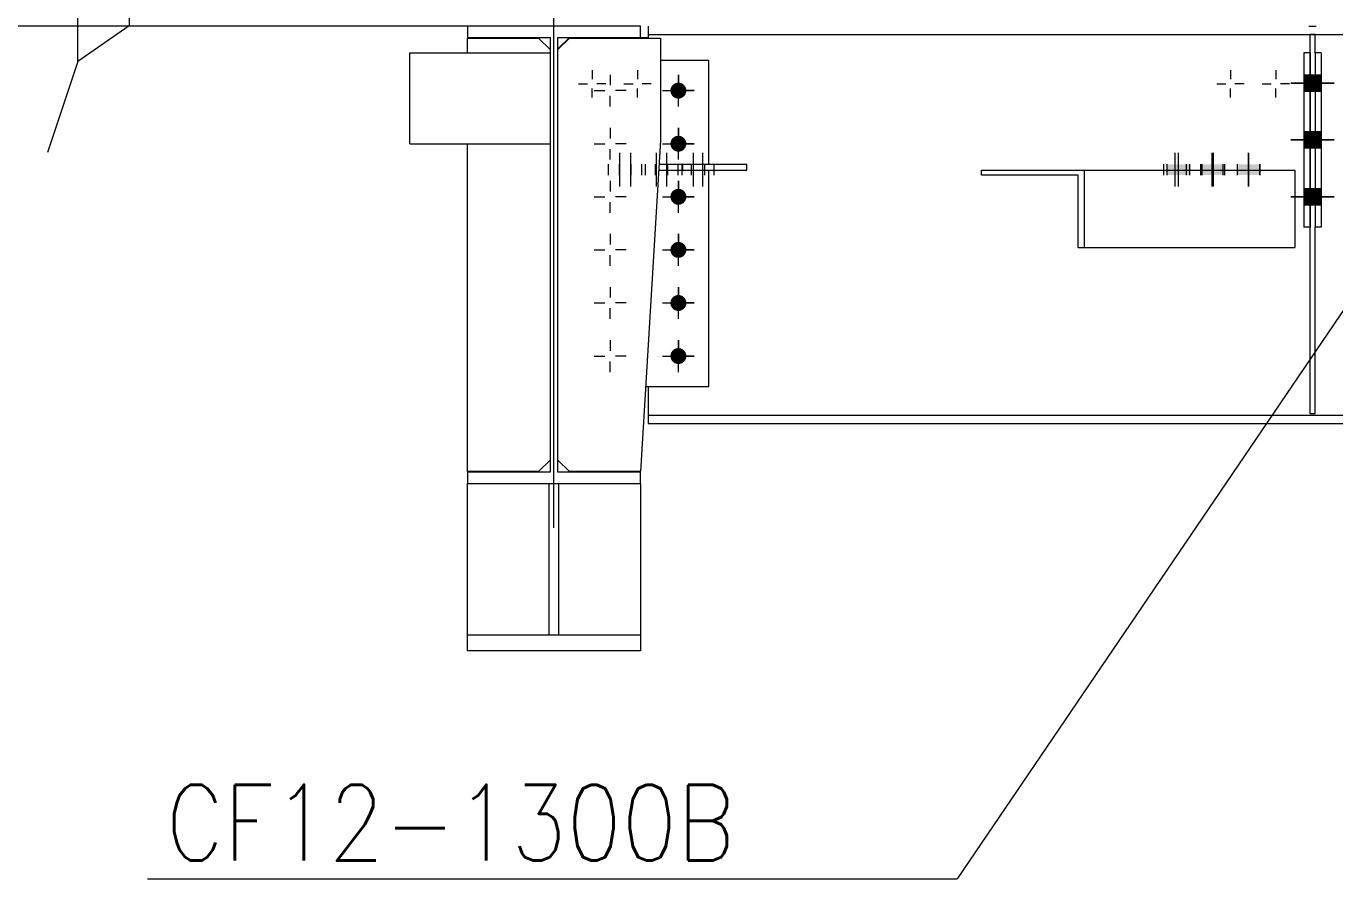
# Model space of a CAD drawing. Header units: millimetres. Extents: x 2 to 845, y 5 to 599.
# Drawn here: x 74.96 to 118.09, y 447.96 to 476.06 of the extents above; entities that cross this region are included whole.
import ezdxf

# ---------------------------------------------------------------- set-up
doc = ezdxf.new("R2010")
doc.units = ezdxf.units.MM
doc.linetypes.add('XKITLINE00', pattern=[0])
doc.linetypes.add('XKITLINE02', pattern=[4, 2, -2])
for name, color, linetype, lineweight in [('Cota', 4, 'Continuous', 0), ('Grelha', 4, 'Continuous', 0), ('Marca da peça', 2, 'Continuous', 0), ('Objeto gráfico', 3, 'Continuous', 0), ('Parafuso', 3, 'Continuous', 0), ('Peça', 2, 'Continuous', 0)]:
    doc.layers.add(name, color=color, linetype=linetype, lineweight=lineweight)
doc.styles.add('ROMANS', font='ROMANS__.TTF')

# ---------------------------------------------------------------- blocks, each defined once
blk = doc.blocks.new('*A620')
at = {"layer": 'Grelha', "color": 7, "linetype": 'XKITLINE00', "lineweight": 0}
blk.add_line((92.356, 459.531), (92.356, 574.891), dxfattribs=at)
blk = doc.blocks.new('*A711')
at = {"layer": 'Peça', "color": 1, "linetype": 'XKITLINE00', "lineweight": 0}
for p, q in [((89.506, 476.064), (89.506, 475.692)), ((95.206, 476.064), (89.506, 476.064)), ((95.206, 475.692), (95.206, 476.064)), ((89.506, 475.692), (92.225, 475.692)), ((92.225, 475.692), (92.225, 461.362)), ((92.487, 461.362), (92.487, 475.692)), ((92.487, 475.692), (95.206, 475.692)), ((92.225, 461.362), (89.506, 461.362)), ((89.506, 461.362), (89.506, 460.989)), ((95.206, 461.362), (92.487, 461.362)), ((95.206, 460.989), (95.206, 461.362)), ((89.506, 460.989), (95.206, 460.989))]:
    blk.add_line(p, q, dxfattribs=at)
blk = doc.blocks.new('*A715')
at = {"layer": 'Peça', "color": 1, "linetype": 'XKITLINE00', "lineweight": 0}
for p, q in [((89.506, 475.189), (89.506, 475.667)), ((89.506, 475.667), (91.85, 475.667)), ((91.85, 475.667), (92.225, 475.292)), ((89.506, 461.387), (89.506, 472.189)), ((92.225, 461.762), (91.85, 461.387)), ((91.85, 461.387), (89.506, 461.387))]:
    blk.add_line(p, q, dxfattribs=at)
blk = doc.blocks.new('*A716')
at = {"layer": 'Peça', "color": 1, "linetype": 'XKITLINE00', "lineweight": 0}
for p, q in [((92.487, 475.292), (92.862, 475.667)), ((92.862, 475.667), (95.862, 475.667)), ((95.862, 475.667), (95.862, 472.292)), ((95.862, 472.292), (95.206, 461.387)), ((92.862, 461.387), (92.487, 461.762)), ((95.206, 461.387), (92.862, 461.387))]:
    blk.add_line(p, q, dxfattribs=at)
blk = doc.blocks.new('*A717')
at = {"layer": 'Peça', "color": 1, "linetype": 'XKITLINE00', "lineweight": 0}
for p, q in [((92.2, 455.999), (92.2, 460.989)), ((92.2, 460.989), (92.512, 460.989)), ((92.512, 455.999), (92.512, 460.989)), ((92.2, 455.999), (92.512, 455.999))]:
    blk.add_line(p, q, dxfattribs=at)
blk = doc.blocks.new('*A718')
at = {"layer": 'Peça', "color": 1, "linetype": 'XKITLINE00', "lineweight": 0}
for p, q in [((89.506, 455.474), (89.506, 460.989)), ((95.206, 460.989), (95.206, 455.474)), ((89.506, 455.999), (95.206, 455.999)), ((95.206, 455.474), (89.506, 455.474))]:
    blk.add_line(p, q, dxfattribs=at)
blk = doc.blocks.new('*A719')
at = {"layer": 'Parafuso', "color": 7, "linetype": 'XKITLINE02', "lineweight": 0}
for p, q in [((94.875, 471.891), (94.875, 470.78)), ((96.064, 471.891), (96.064, 470.78)), ((97.253, 471.891), (97.253, 470.78)), ((94.504, 471.514), (94.504, 471.314)), ((95.246, 471.514), (95.246, 471.314)), ((95.693, 471.514), (95.693, 471.314)), ((96.435, 471.514), (96.435, 471.314)), ((96.882, 471.514), (96.882, 471.314)), ((97.624, 471.514), (97.624, 471.314)), ((94.504, 471.314), (94.504, 471.156)), ((95.246, 471.314), (95.246, 471.156)), ((95.693, 471.314), (95.693, 471.156)), ((96.435, 471.314), (96.435, 471.156)), ((96.882, 471.314), (96.882, 471.156)), ((97.624, 471.314), (97.624, 471.156))]:
    blk.add_line(p, q, dxfattribs=at)
blk = doc.blocks.new('*A720')
at = {"layer": 'Peça', "color": 1, "linetype": 'XKITLINE00', "lineweight": 0}
for p, q in [((95.816, 471.514), (98.714, 471.514)), ((96.602, 471.314), (96.602, 471.514)), ((98.714, 471.314), (98.714, 471.514)), ((95.804, 471.314), (98.714, 471.314))]:
    blk.add_line(p, q, dxfattribs=at)
blk = doc.blocks.new('*A721')
at = {"layer": 'Parafuso'}
for points in [[(112.56, 471.314), (112.56, 471.514), (113.301, 471.514), (113.301, 471.314)], [(113.714, 471.314), (113.714, 471.514), (114.455, 471.514), (114.455, 471.314)], [(114.868, 471.314), (114.868, 471.514), (115.609, 471.514), (115.609, 471.314)], [(112.56, 471.156), (112.56, 471.314), (113.301, 471.314), (113.301, 471.156)], [(113.714, 471.156), (113.714, 471.314), (114.455, 471.314), (114.455, 471.156)], [(114.868, 471.156), (114.868, 471.314), (115.609, 471.314), (115.609, 471.156)]]:
    blk.add_hatch(color=7, dxfattribs=at).paths.add_polyline_path(points, flags=17)
at = {"layer": 'Parafuso', "color": 7, "linetype": 'XKITLINE00', "lineweight": 0}
for p, q in [((112.93, 471.891), (112.93, 470.78)), ((114.084, 471.891), (114.084, 470.78)), ((115.238, 471.891), (115.238, 470.78)), ((112.56, 471.514), (112.56, 471.314)), ((113.301, 471.514), (113.301, 471.314)), ((113.714, 471.514), (113.714, 471.314)), ((114.455, 471.514), (114.455, 471.314)), ((114.868, 471.514), (114.868, 471.314)), ((115.609, 471.514), (115.609, 471.314)), ((112.56, 471.314), (112.56, 471.156)), ((113.301, 471.314), (113.301, 471.156)), ((113.714, 471.314), (113.714, 471.156)), ((114.455, 471.314), (114.455, 471.156)), ((114.868, 471.314), (114.868, 471.156)), ((115.609, 471.314), (115.609, 471.156))]:
    blk.add_line(p, q, dxfattribs=at)
blk = doc.blocks.new('*A722')
at = {"layer": 'Parafuso', "color": 7, "linetype": 'XKITLINE02', "lineweight": 0}
for p, q in [((94.512, 471.891), (94.512, 470.78)), ((95.728, 471.891), (95.728, 470.78)), ((96.944, 471.891), (96.944, 470.78)), ((94.141, 471.514), (94.141, 471.314)), ((94.884, 471.514), (94.884, 471.314)), ((95.357, 471.514), (95.357, 471.314)), ((96.1, 471.514), (96.1, 471.314)), ((96.573, 471.514), (96.573, 471.314)), ((97.316, 471.514), (97.316, 471.314)), ((94.141, 471.314), (94.141, 471.156)), ((94.884, 471.314), (94.884, 471.156)), ((95.357, 471.314), (95.357, 471.156)), ((96.1, 471.314), (96.1, 471.156)), ((96.573, 471.314), (96.573, 471.156)), ((97.316, 471.314), (97.316, 471.156))]:
    blk.add_line(p, q, dxfattribs=at)
blk = doc.blocks.new('*A723')
at = {"layer": 'Parafuso', "color": 7, "linetype": 'XKITLINE02', "lineweight": 0}
for p, q in [((94.512, 471.891), (94.512, 470.78)), ((95.728, 471.891), (95.728, 470.78)), ((96.944, 471.891), (96.944, 470.78)), ((94.141, 471.514), (94.141, 471.314)), ((94.884, 471.514), (94.884, 471.314)), ((95.357, 471.514), (95.357, 471.314)), ((96.1, 471.514), (96.1, 471.314)), ((96.573, 471.514), (96.573, 471.314)), ((97.316, 471.514), (97.316, 471.314)), ((94.141, 471.314), (94.141, 471.156)), ((94.884, 471.314), (94.884, 471.156)), ((95.357, 471.314), (95.357, 471.156)), ((96.1, 471.314), (96.1, 471.156)), ((96.573, 471.314), (96.573, 471.156)), ((97.316, 471.314), (97.316, 471.156))]:
    blk.add_line(p, q, dxfattribs=at)
blk = doc.blocks.new('*A724')
at = {"layer": 'Parafuso', "color": 7, "linetype": 'XKITLINE02', "lineweight": 0}
for p, q in [((112.817, 471.891), (112.817, 470.78)), ((114.033, 471.891), (114.033, 470.78)), ((115.249, 471.891), (115.249, 470.78)), ((112.446, 471.514), (112.446, 471.314)), ((113.188, 471.514), (113.188, 471.314)), ((113.662, 471.514), (113.662, 471.314)), ((114.404, 471.514), (114.404, 471.314)), ((114.878, 471.514), (114.878, 471.314)), ((115.62, 471.514), (115.62, 471.314)), ((112.446, 471.314), (112.446, 471.156)), ((113.188, 471.314), (113.188, 471.156)), ((113.662, 471.314), (113.662, 471.156)), ((114.404, 471.314), (114.404, 471.156)), ((114.878, 471.314), (114.878, 471.156)), ((115.62, 471.314), (115.62, 471.156))]:
    blk.add_line(p, q, dxfattribs=at)
blk = doc.blocks.new('*A725')
at = {"layer": 'Parafuso', "color": 7, "linetype": 'XKITLINE02', "lineweight": 0}
for p, q in [((112.817, 471.891), (112.817, 470.78)), ((114.033, 471.891), (114.033, 470.78)), ((115.249, 471.891), (115.249, 470.78)), ((112.446, 471.514), (112.446, 471.314)), ((113.188, 471.514), (113.188, 471.314)), ((113.662, 471.514), (113.662, 471.314)), ((114.404, 471.514), (114.404, 471.314)), ((114.878, 471.514), (114.878, 471.314)), ((115.62, 471.514), (115.62, 471.314)), ((112.446, 471.314), (112.446, 471.156)), ((113.188, 471.314), (113.188, 471.156)), ((113.662, 471.314), (113.662, 471.156)), ((114.404, 471.314), (114.404, 471.156)), ((114.878, 471.314), (114.878, 471.156)), ((115.62, 471.314), (115.62, 471.156))]:
    blk.add_line(p, q, dxfattribs=at)
blk = doc.blocks.new('*A856')
at = {"layer": 'Peça', "color": 1, "linetype": 'XKITLINE00', "lineweight": 0}
for p, q in [((106.45, 471.314), (116.774, 471.314)), ((106.45, 471.156), (106.45, 471.314)), ((109.631, 471.156), (106.45, 471.156)), ((109.631, 468.764), (109.631, 471.156)), ((109.842, 468.764), (109.842, 471.314)), ((116.774, 471.314), (116.774, 468.764)), ((109.631, 468.764), (116.774, 468.764))]:
    blk.add_line(p, q, dxfattribs=at)
blk = doc.blocks.new('*A893')
at = {"layer": 'Peça', "color": 1, "linetype": 'XKITLINE00', "lineweight": 0}
for p, q in [((76.663, 477.865), (78.356, 477.865)), ((78.356, 477.865), (78.356, 476.073)), ((78.356, 476.073), (76.663, 474.903))]:
    blk.add_line(p, q, dxfattribs=at)
blk = doc.blocks.new('*A924')
at = {"layer": 'Peça', "color": 1, "linetype": 'XKITLINE00', "lineweight": 0}
for p, q in [((92.487, 475.317), (92.862, 475.692)), ((95.206, 475.667), (95.206, 475.692))]:
    blk.add_line(p, q, dxfattribs=at)
blk = doc.blocks.new('*A925')
at = {"layer": 'Peça', "color": 1, "linetype": 'XKITLINE00', "lineweight": 0}
for p, q in [((95.862, 474.939), (97.456, 474.939)), ((97.456, 471.514), (97.456, 474.939)), ((97.456, 464.189), (97.456, 471.314)), ((95.375, 464.189), (97.456, 464.189))]:
    blk.add_line(p, q, dxfattribs=at)
blk = doc.blocks.new('*A926')
at = {"layer": 'Parafuso', "color": 7, "linetype": 'XKITLINE00', "lineweight": 0}
for p, q in [((94.206, 474.464), (94.206, 474.115)), ((93.681, 473.939), (94.031, 473.939)), ((94.206, 473.414), (94.206, 473.764)), ((94.731, 473.939), (94.382, 473.939)), ((94.206, 472.714), (94.206, 472.365)), ((93.681, 472.189), (94.031, 472.189)), ((94.206, 471.664), (94.206, 472.014)), ((94.731, 472.189), (94.382, 472.189)), ((94.206, 470.964), (94.206, 470.615)), ((93.681, 470.439), (94.031, 470.439)), ((94.206, 469.914), (94.206, 470.264)), ((94.731, 470.439), (94.382, 470.439)), ((94.206, 469.214), (94.206, 468.865)), ((93.681, 468.689), (94.031, 468.689)), ((94.206, 468.164), (94.206, 468.514)), ((94.731, 468.689), (94.382, 468.689)), ((94.206, 467.464), (94.206, 467.115)), ((93.681, 466.939), (94.031, 466.939)), ((94.206, 466.414), (94.206, 466.764)), ((94.731, 466.939), (94.382, 466.939)), ((94.206, 465.714), (94.206, 465.365)), ((93.681, 465.189), (94.031, 465.189)), ((94.206, 464.664), (94.206, 465.014)), ((94.731, 465.189), (94.382, 465.189))]:
    blk.add_line(p, q, dxfattribs=at)
blk = doc.blocks.new('*A927')
at = {"layer": 'Parafuso'}
for points in [[(96.194, 473.952), (96.195, 473.965), (96.197, 473.978), (96.199, 473.991), (96.202, 474.003), (96.205, 474.016), (96.209, 474.028), (96.214, 474.04), (96.219, 474.052), (96.225, 474.063), (96.231, 474.074), (96.238, 474.085), (96.245, 474.096), (96.253, 474.106), (96.262, 474.116), (96.271, 474.125), (96.28, 474.134), (96.29, 474.142), (96.3, 474.15), (96.31, 474.158), (96.321, 474.165), (96.332, 474.171), (96.344, 474.177), (96.356, 474.182), (96.368, 474.187), (96.38, 474.191), (96.392, 474.194), (96.405, 474.197), (96.418, 474.199), (96.431, 474.201), (96.443, 474.202), (96.456, 474.202), (96.469, 474.202), (96.482, 474.201), (96.495, 474.199), (96.507, 474.197), (96.52, 474.194), (96.532, 474.191), (96.545, 474.187), (96.557, 474.182), (96.568, 474.177), (96.58, 474.171), (96.591, 474.165), (96.602, 474.158), (96.613, 474.15), (96.623, 474.142), (96.633, 474.134), (96.642, 474.125), (96.651, 474.116), (96.659, 474.106), (96.667, 474.096), (96.674, 474.085), (96.681, 474.074), (96.688, 474.063), (96.694, 474.052), (96.699, 474.04), (96.703, 474.028), (96.707, 474.016), (96.711, 474.003), (96.714, 473.991), (96.716, 473.978), (96.717, 473.965), (96.718, 473.952), (96.719, 473.939), (96.718, 473.927), (96.717, 473.914), (96.716, 473.901), (96.714, 473.888), (96.711, 473.876), (96.707, 473.863), (96.703, 473.851), (96.699, 473.839), (96.694, 473.827), (96.688, 473.816), (96.681, 473.804), (96.674, 473.794), (96.667, 473.783), (96.659, 473.773), (96.651, 473.763), (96.642, 473.754), (96.633, 473.745), (96.623, 473.737), (96.613, 473.729), (96.602, 473.721), (96.591, 473.714), (96.58, 473.708), (96.568, 473.702), (96.557, 473.697), (96.545, 473.692), (96.532, 473.688), (96.52, 473.685), (96.507, 473.682), (96.495, 473.68), (96.482, 473.678), (96.469, 473.677), (96.456, 473.677), (96.443, 473.677), (96.431, 473.678), (96.418, 473.68), (96.405, 473.682), (96.392, 473.685), (96.38, 473.688), (96.368, 473.692), (96.356, 473.697), (96.344, 473.702), (96.332, 473.708), (96.321, 473.714), (96.31, 473.721), (96.3, 473.729), (96.29, 473.737), (96.28, 473.745), (96.271, 473.754), (96.262, 473.763), (96.253, 473.773), (96.245, 473.783), (96.238, 473.794), (96.231, 473.804), (96.225, 473.816), (96.219, 473.827), (96.214, 473.839), (96.209, 473.851), (96.205, 473.863), (96.202, 473.876), (96.199, 473.888), (96.197, 473.901), (96.195, 473.914), (96.194, 473.927), (96.194, 473.939)], [(96.194, 472.202), (96.195, 472.215), (96.197, 472.228), (96.199, 472.241), (96.202, 472.253), (96.205, 472.266), (96.209, 472.278), (96.214, 472.29), (96.219, 472.302), (96.225, 472.313), (96.231, 472.324), (96.238, 472.335), (96.245, 472.346), (96.253, 472.356), (96.262, 472.366), (96.271, 472.375), (96.28, 472.384), (96.29, 472.392), (96.3, 472.4), (96.31, 472.408), (96.321, 472.415), (96.332, 472.421), (96.344, 472.427), (96.356, 472.432), (96.368, 472.437), (96.38, 472.441), (96.392, 472.444), (96.405, 472.447), (96.418, 472.449), (96.431, 472.451), (96.443, 472.452), (96.456, 472.452), (96.469, 472.452), (96.482, 472.451), (96.495, 472.449), (96.507, 472.447), (96.52, 472.444), (96.532, 472.441), (96.545, 472.437), (96.557, 472.432), (96.568, 472.427), (96.58, 472.421), (96.591, 472.415), (96.602, 472.408), (96.613, 472.4), (96.623, 472.392), (96.633, 472.384), (96.642, 472.375), (96.651, 472.366), (96.659, 472.356), (96.667, 472.346), (96.674, 472.335), (96.681, 472.324), (96.688, 472.313), (96.694, 472.302), (96.699, 472.29), (96.703, 472.278), (96.707, 472.266), (96.711, 472.253), (96.714, 472.241), (96.716, 472.228), (96.717, 472.215), (96.718, 472.202), (96.719, 472.189), (96.718, 472.177), (96.717, 472.164), (96.716, 472.151), (96.714, 472.138), (96.711, 472.126), (96.707, 472.113), (96.703, 472.101), (96.699, 472.089), (96.694, 472.077), (96.688, 472.066), (96.681, 472.054), (96.674, 472.044), (96.667, 472.033), (96.659, 472.023), (96.651, 472.013), (96.642, 472.004), (96.633, 471.995), (96.623, 471.987), (96.613, 471.979), (96.602, 471.971), (96.591, 471.964), (96.58, 471.958), (96.568, 471.952), (96.557, 471.947), (96.545, 471.942), (96.532, 471.938), (96.52, 471.935), (96.507, 471.932), (96.495, 471.93), (96.482, 471.928), (96.469, 471.927), (96.456, 471.927), (96.443, 471.927), (96.431, 471.928), (96.418, 471.93), (96.405, 471.932), (96.392, 471.935), (96.38, 471.938), (96.368, 471.942), (96.356, 471.947), (96.344, 471.952), (96.332, 471.958), (96.321, 471.964), (96.31, 471.971), (96.3, 471.979), (96.29, 471.987), (96.28, 471.995), (96.271, 472.004), (96.262, 472.013), (96.253, 472.023), (96.245, 472.033), (96.238, 472.044), (96.231, 472.054), (96.225, 472.066), (96.219, 472.077), (96.214, 472.089), (96.209, 472.101), (96.205, 472.113), (96.202, 472.126), (96.199, 472.138), (96.197, 472.151), (96.195, 472.164), (96.194, 472.177), (96.194, 472.189)], [(96.194, 470.452), (96.195, 470.465), (96.197, 470.478), (96.199, 470.491), (96.202, 470.503), (96.205, 470.516), (96.209, 470.528), (96.214, 470.54), (96.219, 470.552), (96.225, 470.563), (96.231, 470.574), (96.238, 470.585), (96.245, 470.596), (96.253, 470.606), (96.262, 470.616), (96.271, 470.625), (96.28, 470.634), (96.29, 470.642), (96.3, 470.65), (96.31, 470.658), (96.321, 470.665), (96.332, 470.671), (96.344, 470.677), (96.356, 470.682), (96.368, 470.687), (96.38, 470.691), (96.392, 470.694), (96.405, 470.697), (96.418, 470.699), (96.431, 470.701), (96.443, 470.702), (96.456, 470.702), (96.469, 470.702), (96.482, 470.701), (96.495, 470.699), (96.507, 470.697), (96.52, 470.694), (96.532, 470.691), (96.545, 470.687), (96.557, 470.682), (96.568, 470.677), (96.58, 470.671), (96.591, 470.665), (96.602, 470.658), (96.613, 470.65), (96.623, 470.642), (96.633, 470.634), (96.642, 470.625), (96.651, 470.616), (96.659, 470.606), (96.667, 470.596), (96.674, 470.585), (96.681, 470.574), (96.688, 470.563), (96.694, 470.552), (96.699, 470.54), (96.703, 470.528), (96.707, 470.516), (96.711, 470.503), (96.714, 470.491), (96.716, 470.478), (96.717, 470.465), (96.718, 470.452), (96.719, 470.439), (96.718, 470.427), (96.717, 470.414), (96.716, 470.401), (96.714, 470.388), (96.711, 470.376), (96.707, 470.363), (96.703, 470.351), (96.699, 470.339), (96.694, 470.327), (96.688, 470.316), (96.681, 470.304), (96.674, 470.294), (96.667, 470.283), (96.659, 470.273), (96.651, 470.263), (96.642, 470.254), (96.633, 470.245), (96.623, 470.237), (96.613, 470.229), (96.602, 470.221), (96.591, 470.214), (96.58, 470.208), (96.568, 470.202), (96.557, 470.197), (96.545, 470.192), (96.532, 470.188), (96.52, 470.185), (96.507, 470.182), (96.495, 470.18), (96.482, 470.178), (96.469, 470.177), (96.456, 470.177), (96.443, 470.177), (96.431, 470.178), (96.418, 470.18), (96.405, 470.182), (96.392, 470.185), (96.38, 470.188), (96.368, 470.192), (96.356, 470.197), (96.344, 470.202), (96.332, 470.208), (96.321, 470.214), (96.31, 470.221), (96.3, 470.229), (96.29, 470.237), (96.28, 470.245), (96.271, 470.254), (96.262, 470.263), (96.253, 470.273), (96.245, 470.283), (96.238, 470.294), (96.231, 470.304), (96.225, 470.316), (96.219, 470.327), (96.214, 470.339), (96.209, 470.351), (96.205, 470.363), (96.202, 470.376), (96.199, 470.388), (96.197, 470.401), (96.195, 470.414), (96.194, 470.427), (96.194, 470.439)], [(96.194, 468.702), (96.195, 468.715), (96.197, 468.728), (96.199, 468.741), (96.202, 468.753), (96.205, 468.766), (96.209, 468.778), (96.214, 468.79), (96.219, 468.802), (96.225, 468.813), (96.231, 468.824), (96.238, 468.835), (96.245, 468.846), (96.253, 468.856), (96.262, 468.866), (96.271, 468.875), (96.28, 468.884), (96.29, 468.892), (96.3, 468.9), (96.31, 468.908), (96.321, 468.915), (96.332, 468.921), (96.344, 468.927), (96.356, 468.932), (96.368, 468.937), (96.38, 468.941), (96.392, 468.944), (96.405, 468.947), (96.418, 468.949), (96.431, 468.951), (96.443, 468.952), (96.456, 468.952), (96.469, 468.952), (96.482, 468.951), (96.495, 468.949), (96.507, 468.947), (96.52, 468.944), (96.532, 468.941), (96.545, 468.937), (96.557, 468.932), (96.568, 468.927), (96.58, 468.921), (96.591, 468.915), (96.602, 468.908), (96.613, 468.9), (96.623, 468.892), (96.633, 468.884), (96.642, 468.875), (96.651, 468.866), (96.659, 468.856), (96.667, 468.846), (96.674, 468.835), (96.681, 468.824), (96.688, 468.813), (96.694, 468.802), (96.699, 468.79), (96.703, 468.778), (96.707, 468.766), (96.711, 468.753), (96.714, 468.741), (96.716, 468.728), (96.717, 468.715), (96.718, 468.702), (96.719, 468.689), (96.718, 468.677), (96.717, 468.664), (96.716, 468.651), (96.714, 468.638), (96.711, 468.626), (96.707, 468.613), (96.703, 468.601), (96.699, 468.589), (96.694, 468.577), (96.688, 468.566), (96.681, 468.554), (96.674, 468.544), (96.667, 468.533), (96.659, 468.523), (96.651, 468.513), (96.642, 468.504), (96.633, 468.495), (96.623, 468.487), (96.613, 468.479), (96.602, 468.471), (96.591, 468.464), (96.58, 468.458), (96.568, 468.452), (96.557, 468.447), (96.545, 468.442), (96.532, 468.438), (96.52, 468.435), (96.507, 468.432), (96.495, 468.43), (96.482, 468.428), (96.469, 468.427), (96.456, 468.427), (96.443, 468.427), (96.431, 468.428), (96.418, 468.43), (96.405, 468.432), (96.392, 468.435), (96.38, 468.438), (96.368, 468.442), (96.356, 468.447), (96.344, 468.452), (96.332, 468.458), (96.321, 468.464), (96.31, 468.471), (96.3, 468.479), (96.29, 468.487), (96.28, 468.495), (96.271, 468.504), (96.262, 468.513), (96.253, 468.523), (96.245, 468.533), (96.238, 468.544), (96.231, 468.554), (96.225, 468.566), (96.219, 468.577), (96.214, 468.589), (96.209, 468.601), (96.205, 468.613), (96.202, 468.626), (96.199, 468.638), (96.197, 468.651), (96.195, 468.664), (96.194, 468.677), (96.194, 468.689)], [(96.194, 466.952), (96.195, 466.965), (96.197, 466.978), (96.199, 466.991), (96.202, 467.003), (96.205, 467.016), (96.209, 467.028), (96.214, 467.04), (96.219, 467.052), (96.225, 467.063), (96.231, 467.074), (96.238, 467.085), (96.245, 467.096), (96.253, 467.106), (96.262, 467.116), (96.271, 467.125), (96.28, 467.134), (96.29, 467.142), (96.3, 467.15), (96.31, 467.158), (96.321, 467.165), (96.332, 467.171), (96.344, 467.177), (96.356, 467.182), (96.368, 467.187), (96.38, 467.191), (96.392, 467.194), (96.405, 467.197), (96.418, 467.199), (96.431, 467.201), (96.443, 467.202), (96.456, 467.202), (96.469, 467.202), (96.482, 467.201), (96.495, 467.199), (96.507, 467.197), (96.52, 467.194), (96.532, 467.191), (96.545, 467.187), (96.557, 467.182), (96.568, 467.177), (96.58, 467.171), (96.591, 467.165), (96.602, 467.158), (96.613, 467.15), (96.623, 467.142), (96.633, 467.134), (96.642, 467.125), (96.651, 467.116), (96.659, 467.106), (96.667, 467.096), (96.674, 467.085), (96.681, 467.074), (96.688, 467.063), (96.694, 467.052), (96.699, 467.04), (96.703, 467.028), (96.707, 467.016), (96.711, 467.003), (96.714, 466.991), (96.716, 466.978), (96.717, 466.965), (96.718, 466.952), (96.719, 466.939), (96.718, 466.927), (96.717, 466.914), (96.716, 466.901), (96.714, 466.888), (96.711, 466.876), (96.707, 466.863), (96.703, 466.851), (96.699, 466.839), (96.694, 466.827), (96.688, 466.816), (96.681, 466.804), (96.674, 466.794), (96.667, 466.783), (96.659, 466.773), (96.651, 466.763), (96.642, 466.754), (96.633, 466.745), (96.623, 466.737), (96.613, 466.729), (96.602, 466.721), (96.591, 466.714), (96.58, 466.708), (96.568, 466.702), (96.557, 466.697), (96.545, 466.692), (96.532, 466.688), (96.52, 466.685), (96.507, 466.682), (96.495, 466.68), (96.482, 466.678), (96.469, 466.677), (96.456, 466.677), (96.443, 466.677), (96.431, 466.678), (96.418, 466.68), (96.405, 466.682), (96.392, 466.685), (96.38, 466.688), (96.368, 466.692), (96.356, 466.697), (96.344, 466.702), (96.332, 466.708), (96.321, 466.714), (96.31, 466.721), (96.3, 466.729), (96.29, 466.737), (96.28, 466.745), (96.271, 466.754), (96.262, 466.763), (96.253, 466.773), (96.245, 466.783), (96.238, 466.794), (96.231, 466.804), (96.225, 466.816), (96.219, 466.827), (96.214, 466.839), (96.209, 466.851), (96.205, 466.863), (96.202, 466.876), (96.199, 466.888), (96.197, 466.901), (96.195, 466.914), (96.194, 466.927), (96.194, 466.939)], [(96.194, 465.202), (96.195, 465.215), (96.197, 465.228), (96.199, 465.241), (96.202, 465.253), (96.205, 465.266), (96.209, 465.278), (96.214, 465.29), (96.219, 465.302), (96.225, 465.313), (96.231, 465.324), (96.238, 465.335), (96.245, 465.346), (96.253, 465.356), (96.262, 465.366), (96.271, 465.375), (96.28, 465.384), (96.29, 465.392), (96.3, 465.4), (96.31, 465.408), (96.321, 465.415), (96.332, 465.421), (96.344, 465.427), (96.356, 465.432), (96.368, 465.437), (96.38, 465.441), (96.392, 465.444), (96.405, 465.447), (96.418, 465.449), (96.431, 465.451), (96.443, 465.452), (96.456, 465.452), (96.469, 465.452), (96.482, 465.451), (96.495, 465.449), (96.507, 465.447), (96.52, 465.444), (96.532, 465.441), (96.545, 465.437), (96.557, 465.432), (96.568, 465.427), (96.58, 465.421), (96.591, 465.415), (96.602, 465.408), (96.613, 465.4), (96.623, 465.392), (96.633, 465.384), (96.642, 465.375), (96.651, 465.366), (96.659, 465.356), (96.667, 465.346), (96.674, 465.335), (96.681, 465.324), (96.688, 465.313), (96.694, 465.302), (96.699, 465.29), (96.703, 465.278), (96.707, 465.266), (96.711, 465.253), (96.714, 465.241), (96.716, 465.228), (96.717, 465.215), (96.718, 465.202), (96.719, 465.189), (96.718, 465.177), (96.717, 465.164), (96.716, 465.151), (96.714, 465.138), (96.711, 465.126), (96.707, 465.113), (96.703, 465.101), (96.699, 465.089), (96.694, 465.077), (96.688, 465.066), (96.681, 465.054), (96.674, 465.044), (96.667, 465.033), (96.659, 465.023), (96.651, 465.013), (96.642, 465.004), (96.633, 464.995), (96.623, 464.987), (96.613, 464.979), (96.602, 464.971), (96.591, 464.964), (96.58, 464.958), (96.568, 464.952), (96.557, 464.947), (96.545, 464.942), (96.532, 464.938), (96.52, 464.935), (96.507, 464.932), (96.495, 464.93), (96.482, 464.928), (96.469, 464.927), (96.456, 464.927), (96.443, 464.927), (96.431, 464.928), (96.418, 464.93), (96.405, 464.932), (96.392, 464.935), (96.38, 464.938), (96.368, 464.942), (96.356, 464.947), (96.344, 464.952), (96.332, 464.958), (96.321, 464.964), (96.31, 464.971), (96.3, 464.979), (96.29, 464.987), (96.28, 464.995), (96.271, 465.004), (96.262, 465.013), (96.253, 465.023), (96.245, 465.033), (96.238, 465.044), (96.231, 465.054), (96.225, 465.066), (96.219, 465.077), (96.214, 465.089), (96.209, 465.101), (96.205, 465.113), (96.202, 465.126), (96.199, 465.138), (96.197, 465.151), (96.195, 465.164), (96.194, 465.177), (96.194, 465.189)]]:
    blk.add_hatch(color=7, dxfattribs=at).paths.add_polyline_path(points, flags=17)
at = {"layer": 'Parafuso', "color": 7, "linetype": 'XKITLINE00', "lineweight": 0}
for p, q in [((96.456, 473.414), (96.456, 474.464)), ((95.931, 473.939), (96.981, 473.939)), ((96.456, 471.664), (96.456, 472.714)), ((95.931, 472.189), (96.981, 472.189)), ((96.456, 469.914), (96.456, 470.964)), ((95.931, 470.439), (96.981, 470.439)), ((96.456, 468.164), (96.456, 469.214)), ((95.931, 468.689), (96.981, 468.689)), ((96.456, 466.414), (96.456, 467.464)), ((95.931, 466.939), (96.981, 466.939)), ((96.456, 464.664), (96.456, 465.714)), ((95.931, 465.189), (96.981, 465.189))]:
    blk.add_line(p, q, dxfattribs=at)
blk = doc.blocks.new('*A930')
at = {"layer": 'Parafuso', "color": 7, "linetype": 'XKITLINE00', "lineweight": 0}
for p, q in [((94.206, 474.464), (94.206, 474.115)), ((93.681, 473.939), (94.031, 473.939)), ((94.206, 473.414), (94.206, 473.764)), ((94.731, 473.939), (94.382, 473.939)), ((94.206, 472.714), (94.206, 472.365)), ((93.681, 472.189), (94.031, 472.189)), ((94.206, 471.664), (94.206, 472.014)), ((94.731, 472.189), (94.382, 472.189)), ((94.206, 470.964), (94.206, 470.615)), ((93.681, 470.439), (94.031, 470.439)), ((94.206, 469.914), (94.206, 470.264)), ((94.731, 470.439), (94.382, 470.439)), ((94.206, 469.214), (94.206, 468.865)), ((93.681, 468.689), (94.031, 468.689)), ((94.206, 468.164), (94.206, 468.514)), ((94.731, 468.689), (94.382, 468.689)), ((94.206, 467.464), (94.206, 467.115)), ((93.681, 466.939), (94.031, 466.939)), ((94.206, 466.414), (94.206, 466.764)), ((94.731, 466.939), (94.382, 466.939)), ((94.206, 465.714), (94.206, 465.365)), ((93.681, 465.189), (94.031, 465.189)), ((94.206, 464.664), (94.206, 465.014)), ((94.731, 465.189), (94.382, 465.189))]:
    blk.add_line(p, q, dxfattribs=at)
blk = doc.blocks.new('*A931')
at = {"layer": 'Parafuso', "color": 7, "linetype": 'XKITLINE00', "lineweight": 0}
for p, q in [((96.456, 474.464), (96.456, 474.115)), ((95.931, 473.939), (96.281, 473.939)), ((96.456, 473.414), (96.456, 473.764)), ((96.981, 473.939), (96.632, 473.939)), ((96.456, 472.714), (96.456, 472.365)), ((95.931, 472.189), (96.281, 472.189)), ((96.456, 471.664), (96.456, 472.014)), ((96.981, 472.189), (96.632, 472.189)), ((96.456, 470.964), (96.456, 470.615)), ((95.931, 470.439), (96.281, 470.439)), ((96.456, 469.914), (96.456, 470.264)), ((96.981, 470.439), (96.632, 470.439)), ((96.456, 469.214), (96.456, 468.865)), ((95.931, 468.689), (96.281, 468.689)), ((96.456, 468.164), (96.456, 468.514)), ((96.981, 468.689), (96.632, 468.689)), ((96.456, 467.464), (96.456, 467.115)), ((95.931, 466.939), (96.281, 466.939)), ((96.456, 466.414), (96.456, 466.764)), ((96.981, 466.939), (96.632, 466.939)), ((96.456, 465.714), (96.456, 465.365)), ((95.931, 465.189), (96.281, 465.189)), ((96.456, 464.664), (96.456, 465.014)), ((96.981, 465.189), (96.632, 465.189))]:
    blk.add_line(p, q, dxfattribs=at)
blk = doc.blocks.new('*A946')
at = {"layer": 'Parafuso', "color": 7, "linetype": 'XKITLINE02', "lineweight": 0}
for p, q in [((117.274, 474.452), (117.074, 474.452)), ((117.431, 474.452), (117.274, 474.452)), ((117.639, 474.452), (117.439, 474.452)), ((118.07, 474.189), (116.642, 474.189)), ((117.274, 473.927), (117.074, 473.927)), ((117.431, 473.927), (117.274, 473.927)), ((117.639, 473.927), (117.439, 473.927)), ((118.07, 472.314), (116.642, 472.314)), ((117.274, 472.577), (117.074, 472.577)), ((117.431, 472.577), (117.274, 472.577)), ((117.639, 472.577), (117.439, 472.577)), ((117.274, 472.052), (117.074, 472.052)), ((117.431, 472.052), (117.274, 472.052)), ((117.639, 472.052), (117.439, 472.052)), ((117.274, 470.702), (117.074, 470.702)), ((117.431, 470.702), (117.274, 470.702)), ((117.639, 470.702), (117.439, 470.702)), ((118.07, 470.439), (116.642, 470.439)), ((117.274, 470.177), (117.074, 470.177)), ((117.431, 470.177), (117.274, 470.177)), ((117.639, 470.177), (117.439, 470.177))]:
    blk.add_line(p, q, dxfattribs=at)
blk = doc.blocks.new('*A947')
at = {"layer": 'Parafuso', "color": 7, "linetype": 'XKITLINE02', "lineweight": 0}
for p, q in [((117.074, 474.452), (117.274, 474.452)), ((117.274, 474.452), (117.439, 474.452)), ((117.439, 474.452), (117.639, 474.452)), ((116.642, 474.189), (118.07, 474.189)), ((117.074, 473.927), (117.274, 473.927)), ((117.274, 473.927), (117.439, 473.927)), ((117.439, 473.927), (117.639, 473.927)), ((116.642, 472.314), (118.07, 472.314)), ((117.074, 472.577), (117.274, 472.577)), ((117.274, 472.577), (117.439, 472.577)), ((117.439, 472.577), (117.639, 472.577)), ((117.074, 472.052), (117.274, 472.052)), ((117.274, 472.052), (117.439, 472.052)), ((117.439, 472.052), (117.639, 472.052)), ((117.074, 470.702), (117.274, 470.702)), ((117.274, 470.702), (117.439, 470.702)), ((117.439, 470.702), (117.639, 470.702)), ((116.642, 470.439), (118.07, 470.439)), ((117.074, 470.177), (117.274, 470.177)), ((117.274, 470.177), (117.439, 470.177)), ((117.439, 470.177), (117.639, 470.177))]:
    blk.add_line(p, q, dxfattribs=at)
blk = doc.blocks.new('*A948')
at = {"layer": 'Parafuso', "color": 7, "linetype": 'XKITLINE02', "lineweight": 0}
for p, q in [((117.074, 474.452), (117.274, 474.452)), ((117.281, 474.452), (117.439, 474.452)), ((117.439, 474.452), (117.639, 474.452)), ((116.642, 474.189), (118.07, 474.189)), ((117.074, 473.927), (117.274, 473.927)), ((117.281, 473.927), (117.439, 473.927)), ((117.439, 473.927), (117.639, 473.927)), ((116.642, 472.314), (118.07, 472.314)), ((117.074, 472.577), (117.274, 472.577)), ((117.281, 472.577), (117.439, 472.577)), ((117.439, 472.577), (117.639, 472.577)), ((117.074, 472.052), (117.274, 472.052)), ((117.281, 472.052), (117.439, 472.052)), ((117.439, 472.052), (117.639, 472.052)), ((117.074, 470.702), (117.274, 470.702)), ((117.281, 470.702), (117.439, 470.702)), ((117.439, 470.702), (117.639, 470.702)), ((116.642, 470.439), (118.07, 470.439)), ((117.074, 470.177), (117.274, 470.177)), ((117.281, 470.177), (117.439, 470.177)), ((117.439, 470.177), (117.639, 470.177))]:
    blk.add_line(p, q, dxfattribs=at)
blk = doc.blocks.new('*A949')
at = {"layer": 'Parafuso', "color": 7, "linetype": 'XKITLINE02', "lineweight": 0}
for p, q in [((117.274, 474.452), (117.074, 474.452)), ((117.439, 474.452), (117.274, 474.452)), ((117.639, 474.452), (117.439, 474.452)), ((118.07, 474.189), (116.642, 474.189)), ((117.274, 473.927), (117.074, 473.927)), ((117.439, 473.927), (117.274, 473.927)), ((117.639, 473.927), (117.439, 473.927)), ((118.07, 472.314), (116.642, 472.314)), ((117.274, 472.577), (117.074, 472.577)), ((117.439, 472.577), (117.274, 472.577)), ((117.639, 472.577), (117.439, 472.577)), ((117.274, 472.052), (117.074, 472.052)), ((117.439, 472.052), (117.274, 472.052)), ((117.639, 472.052), (117.439, 472.052)), ((117.274, 470.702), (117.074, 470.702)), ((117.439, 470.702), (117.274, 470.702)), ((117.639, 470.702), (117.439, 470.702)), ((118.07, 470.439), (116.642, 470.439)), ((117.274, 470.177), (117.074, 470.177)), ((117.439, 470.177), (117.274, 470.177)), ((117.639, 470.177), (117.439, 470.177))]:
    blk.add_line(p, q, dxfattribs=at)
blk = doc.blocks.new('*A957')
at = {"layer": 'Peça', "color": 1, "linetype": 'XKITLINE00', "lineweight": 0}
for p, q in [((95.456, 476.064), (95.456, 475.667)), ((95.456, 475.792), (213.106, 475.792)), ((117.231, 476.064), (117.481, 476.064)), ((95.456, 464.189), (95.456, 462.964)), ((95.456, 463.237), (213.106, 463.237)), ((95.456, 462.964), (213.106, 462.964))]:
    blk.add_line(p, q, dxfattribs=at)
blk = doc.blocks.new('*A979')
at = {"layer": 'Peça', "color": 1, "linetype": 'XKITLINE00', "lineweight": 0}
for p, q in [((87.606, 472.189), (87.606, 475.189)), ((87.606, 475.189), (92.225, 475.189)), ((87.606, 472.189), (92.225, 472.189))]:
    blk.add_line(p, q, dxfattribs=at)
blk = doc.blocks.new('*A997')
at = {"layer": 'Parafuso', "color": 7, "linetype": 'XKITLINE00', "lineweight": 0}
for p, q in [((93.612, 474.614), (93.612, 474.315)), ((95.112, 474.614), (95.112, 474.315)), ((93.162, 474.164), (93.462, 474.164)), ((94.062, 474.164), (93.763, 474.164)), ((94.662, 474.164), (94.962, 474.164)), ((95.562, 474.164), (95.263, 474.164)), ((93.612, 473.714), (93.612, 474.014)), ((95.112, 473.714), (95.112, 474.014))]:
    blk.add_line(p, q, dxfattribs=at)
blk = doc.blocks.new('*A998')
at = {"layer": 'Parafuso', "color": 7, "linetype": 'XKITLINE00', "lineweight": 0}
for p, q in [((114.649, 474.614), (114.649, 474.315)), ((116.149, 474.614), (116.149, 474.315)), ((114.199, 474.164), (114.498, 474.164)), ((115.099, 474.164), (114.799, 474.164)), ((115.699, 474.164), (115.998, 474.164)), ((116.599, 474.164), (116.299, 474.164)), ((114.649, 473.714), (114.649, 474.014)), ((116.149, 473.714), (116.149, 474.014))]:
    blk.add_line(p, q, dxfattribs=at)
blk = doc.blocks.new('*A1002')
at = {"layer": 'Peça', "color": 1, "linetype": 'XKITLINE00', "lineweight": 0}
blk.add_line((95.206, 475.692), (95.456, 475.692), dxfattribs=at)
blk = doc.blocks.new('*A1003')
at = {"layer": 'Parafuso', "color": 7, "linetype": 'XKITLINE00', "lineweight": 0}
for p, q in [((93.612, 474.614), (93.612, 474.315)), ((95.112, 474.614), (95.112, 474.315)), ((93.162, 474.164), (93.462, 474.164)), ((94.062, 474.164), (93.763, 474.164)), ((94.662, 474.164), (94.962, 474.164)), ((95.562, 474.164), (95.263, 474.164)), ((93.612, 473.714), (93.612, 474.014)), ((95.112, 473.714), (95.112, 474.014))]:
    blk.add_line(p, q, dxfattribs=at)
blk = doc.blocks.new('*A1004')
at = {"layer": 'Parafuso', "color": 7, "linetype": 'XKITLINE00', "lineweight": 0}
for p, q in [((114.649, 474.614), (114.649, 474.315)), ((116.149, 474.614), (116.149, 474.315)), ((114.199, 474.164), (114.498, 474.164)), ((115.099, 474.164), (114.799, 474.164)), ((115.699, 474.164), (115.998, 474.164)), ((116.599, 474.164), (116.299, 474.164)), ((114.649, 473.714), (114.649, 474.014)), ((116.149, 473.714), (116.149, 474.014))]:
    blk.add_line(p, q, dxfattribs=at)
blk = doc.blocks.new('*A1005')
at = {"layer": 'Peça', "color": 1, "linetype": 'XKITLINE00', "lineweight": 0}
for p, q in [((117.439, 475.792), (117.281, 475.792)), ((117.281, 463.287), (117.281, 475.792)), ((117.439, 475.189), (117.439, 475.792)), ((117.439, 463.287), (117.439, 469.439)), ((117.439, 463.287), (117.281, 463.287))]:
    blk.add_line(p, q, dxfattribs=at)
blk = doc.blocks.new('*A1006')
at = {"layer": 'Peça', "color": 1, "linetype": 'XKITLINE00', "lineweight": 0}
for p, q in [((117.639, 475.189), (117.439, 475.189)), ((117.439, 475.189), (117.439, 469.439)), ((117.639, 475.189), (117.639, 469.439)), ((117.639, 469.439), (117.439, 469.439))]:
    blk.add_line(p, q, dxfattribs=at)
blk = doc.blocks.new('*A1007')
at = {"layer": 'Peça', "color": 1, "linetype": 'XKITLINE00', "lineweight": 0}
for p, q in [((117.274, 475.189), (117.074, 475.189)), ((117.074, 475.189), (117.074, 469.439)), ((117.274, 475.189), (117.274, 469.439)), ((117.274, 469.439), (117.074, 469.439))]:
    blk.add_line(p, q, dxfattribs=at)
blk = doc.blocks.new('*A1008')
at = {"layer": 'Parafuso'}
for points in [[(117.274, 473.927), (117.074, 473.927), (117.074, 474.452), (117.274, 474.452)], [(117.439, 473.927), (117.281, 473.927), (117.281, 474.452), (117.439, 474.452)], [(117.639, 473.927), (117.439, 473.927), (117.439, 474.452), (117.639, 474.452)], [(117.274, 472.052), (117.074, 472.052), (117.074, 472.577), (117.274, 472.577)], [(117.439, 472.052), (117.281, 472.052), (117.281, 472.577), (117.439, 472.577)], [(117.639, 472.052), (117.439, 472.052), (117.439, 472.577), (117.639, 472.577)], [(117.274, 470.177), (117.074, 470.177), (117.074, 470.702), (117.274, 470.702)], [(117.439, 470.177), (117.281, 470.177), (117.281, 470.702), (117.439, 470.702)], [(117.639, 470.177), (117.439, 470.177), (117.439, 470.702), (117.639, 470.702)]]:
    blk.add_hatch(color=7, dxfattribs=at).paths.add_polyline_path(points, flags=17)
at = {"layer": 'Parafuso', "color": 7, "linetype": 'XKITLINE00', "lineweight": 0}
for p, q in [((117.074, 474.452), (117.274, 474.452)), ((117.281, 474.452), (117.439, 474.452)), ((117.439, 474.452), (117.639, 474.452)), ((116.642, 474.189), (118.07, 474.189)), ((117.074, 473.927), (117.274, 473.927)), ((117.281, 473.927), (117.439, 473.927)), ((117.439, 473.927), (117.639, 473.927)), ((116.642, 472.314), (118.07, 472.314)), ((117.074, 472.577), (117.274, 472.577)), ((117.281, 472.577), (117.439, 472.577)), ((117.439, 472.577), (117.639, 472.577)), ((117.074, 472.052), (117.274, 472.052)), ((117.281, 472.052), (117.439, 472.052)), ((117.439, 472.052), (117.639, 472.052)), ((117.074, 470.702), (117.274, 470.702)), ((117.281, 470.702), (117.439, 470.702)), ((117.439, 470.702), (117.639, 470.702)), ((116.642, 470.439), (118.07, 470.439)), ((117.074, 470.177), (117.274, 470.177)), ((117.281, 470.177), (117.439, 470.177)), ((117.439, 470.177), (117.639, 470.177))]:
    blk.add_line(p, q, dxfattribs=at)
blk = doc.blocks.new('*A1009')
at = {"layer": 'Parafuso'}
for points in [[(117.274, 473.927), (117.074, 473.927), (117.074, 474.452), (117.274, 474.452)], [(117.439, 473.927), (117.274, 473.927), (117.274, 474.452), (117.439, 474.452)], [(117.639, 473.927), (117.439, 473.927), (117.439, 474.452), (117.639, 474.452)], [(117.274, 472.052), (117.074, 472.052), (117.074, 472.577), (117.274, 472.577)], [(117.439, 472.052), (117.274, 472.052), (117.274, 472.577), (117.439, 472.577)], [(117.639, 472.052), (117.439, 472.052), (117.439, 472.577), (117.639, 472.577)], [(117.274, 470.177), (117.074, 470.177), (117.074, 470.702), (117.274, 470.702)], [(117.439, 470.177), (117.274, 470.177), (117.274, 470.702), (117.439, 470.702)], [(117.639, 470.177), (117.439, 470.177), (117.439, 470.702), (117.639, 470.702)]]:
    blk.add_hatch(color=7, dxfattribs=at).paths.add_polyline_path(points, flags=17)
at = {"layer": 'Parafuso', "color": 7, "linetype": 'XKITLINE00', "lineweight": 0}
for p, q in [((117.274, 474.452), (117.074, 474.452)), ((117.439, 474.452), (117.274, 474.452)), ((117.639, 474.452), (117.439, 474.452)), ((118.07, 474.189), (116.642, 474.189)), ((117.274, 473.927), (117.074, 473.927)), ((117.439, 473.927), (117.274, 473.927)), ((117.639, 473.927), (117.439, 473.927)), ((118.07, 472.314), (116.642, 472.314)), ((117.274, 472.577), (117.074, 472.577)), ((117.439, 472.577), (117.274, 472.577)), ((117.639, 472.577), (117.439, 472.577)), ((117.274, 472.052), (117.074, 472.052)), ((117.439, 472.052), (117.274, 472.052)), ((117.639, 472.052), (117.439, 472.052)), ((117.274, 470.702), (117.074, 470.702)), ((117.439, 470.702), (117.274, 470.702)), ((117.639, 470.702), (117.439, 470.702)), ((118.07, 470.439), (116.642, 470.439)), ((117.274, 470.177), (117.074, 470.177)), ((117.439, 470.177), (117.274, 470.177)), ((117.639, 470.177), (117.439, 470.177))]:
    blk.add_line(p, q, dxfattribs=at)
blk = doc.blocks.new('*A1248')
at = {"layer": 'Objeto gráfico', "color": 7, "linetype": 'XKITLINE00', "lineweight": 0}
for p, q in [((76.663, 516.664), (77.663, 519.664)), ((76.663, 474.903), (76.663, 516.664)), ((76.663, 474.903), (75.663, 471.903))]:
    blk.add_line(p, q, dxfattribs=at)
blk = doc.blocks.new('*A1494')
at = {"layer": 'Cota', "color": 7, "linetype": 'XKITLINE00', "lineweight": 0}
blk.add_line((92.356, 460.989), (92.356, 555.25), dxfattribs=at)
blk = doc.blocks.new('*A1500')
at = {"layer": 'Cota', "color": 7, "linetype": 'XKITLINE00', "lineweight": 0}
blk.add_line((92.356, 476.064), (62.62, 476.064), dxfattribs=at)
blk = doc.blocks.new('*A1501')
at = {"layer": 'Cota', "color": 7, "linetype": 'XKITLINE00', "lineweight": 0}
blk.add_line((92.356, 476.064), (47.815, 476.064), dxfattribs=at)
blk = doc.blocks.new('*A1502')
at = {"layer": 'Marca da peça', "color": 7, "linetype": 'XKITLINE00', "lineweight": 0}
for p in [(127.952, 480.829), (78.961, 447.956)]:
    blk.add_line(p, (105.65, 447.956), dxfattribs=at)
at = {"layer": 'Marca da peça', "color": 4, "style": 'ROMANS', "width": 0.85}
blk.add_text('CF12-1300B', height=2.5, dxfattribs=at).set_placement((79.561, 448.556))

msp = doc.modelspace()

# ---------------------------------------------------------------- block references
at = {"lineweight": 0}
for name in ['*A620', '*A1494', '*A1501', '*A1500', '*A1502', '*A893', '*A711', '*A957', '*A1005', '*A715', '*A924', '*A716', '*A1002', '*A979', '*A925', '*A1007', '*A1006', '*A997', '*A1003', '*A926', '*A930', '*A927', '*A931', '*A998', '*A1004', '*A946', '*A947', '*A948', '*A949', '*A1008', '*A1009', '*A722', '*A723', '*A719', '*A724', '*A725', '*A721', '*A720', '*A856', '*A718', '*A717']:
    msp.add_blockref(name, (0, 0), dxfattribs=at)
at = {"layer": 'Objeto gráfico', "lineweight": 0}
msp.add_blockref('*A1248', (0, 0), dxfattribs=at)

doc.saveas('drawing.dxf')
